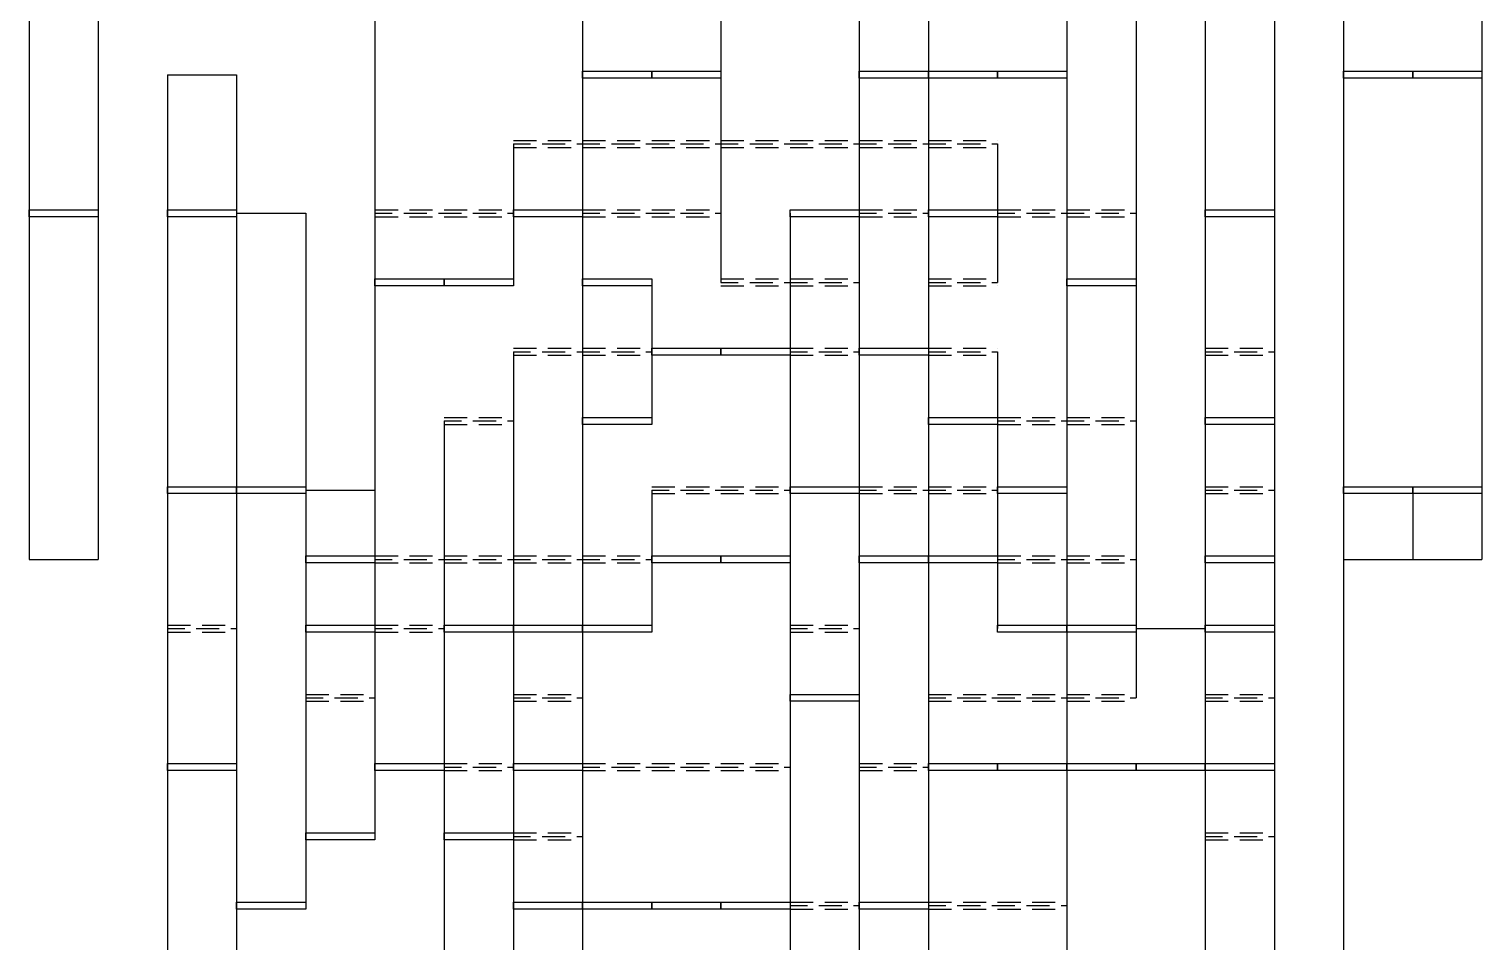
# Model space of a CAD drawing. Header units: millimetres. Extents: x 0 to 98, y 0 to 594.
# Drawn here: x 10.5 to 84.3, y 223.3 to 269.6 of the extents above; entities that cross this region are included whole.
import ezdxf

# ---------------------------------------------------------------- set-up
doc = ezdxf.new("R2010")
doc.units = ezdxf.units.MM
for name, color, linetype in [('CUT', 3, 'CONTINUOUS'), ('MOUNTAIN_FOLD', 1, 'CONTINUOUS'), ('VALLEY_FOLD', 5, 'CONTINUOUS')]:
    doc.layers.add(name, color=color, linetype=linetype)

msp = doc.modelspace()

# ---------------------------------------------------------------- linework, layer by layer
at = {"layer": 'CUT'}
for p, q in [((10.536, 270.84), (10.536, 267.328)), ((14.048, 270.84), (14.048, 267.328)), ((28.096, 270.84), (28.096, 267.328)), ((38.632, 270.84), (38.632, 267.328)), ((45.656, 270.84), (45.656, 267.328)), ((52.68, 270.84), (52.68, 267.328)), ((56.192, 270.84), (56.192, 267.328)), ((63.216, 270.84), (63.216, 267.328)), ((66.728, 270.84), (66.728, 267.328)), ((70.24, 270.84), (70.24, 267.328)), ((73.752, 270.84), (73.752, 267.328)), ((77.264, 270.84), (77.264, 267.328)), ((84.288, 270.84), (84.288, 267.328)), ((10.536, 267.328), (10.536, 263.816)), ((14.048, 267.328), (14.048, 263.816)), ((17.56, 267.328), (21.072, 267.328)), ((17.56, 267.328), (17.56, 263.816)), ((21.072, 267.328), (21.072, 263.816)), ((28.096, 267.328), (28.096, 263.816)), ((38.632, 267.328), (38.632, 263.816)), ((45.656, 267.328), (45.656, 263.816)), ((52.68, 267.328), (52.68, 263.816)), ((56.192, 267.328), (56.192, 263.816)), ((63.216, 267.328), (63.216, 263.816)), ((66.728, 267.328), (66.728, 263.816)), ((70.24, 267.328), (70.24, 263.816)), ((73.752, 267.328), (73.752, 263.816)), ((77.264, 267.328), (77.264, 263.816)), ((84.288, 267.328), (84.288, 263.816)), ((10.536, 263.816), (10.536, 260.304)), ((14.048, 263.816), (14.048, 260.304)), ((17.56, 263.816), (17.56, 260.304)), ((21.072, 263.816), (21.072, 260.304)), ((28.096, 263.816), (28.096, 260.304)), ((35.12, 263.816), (35.12, 260.304)), ((38.632, 263.816), (38.632, 260.304)), ((45.656, 263.816), (45.656, 260.304)), ((52.68, 263.816), (52.68, 260.304)), ((56.192, 263.816), (56.192, 260.304)), ((59.704, 263.816), (59.704, 260.304)), ((63.216, 263.816), (63.216, 260.304)), ((66.728, 263.816), (66.728, 260.304)), ((70.24, 263.816), (70.24, 260.304)), ((73.752, 263.816), (73.752, 260.304)), ((77.264, 263.816), (77.264, 260.304)), ((84.288, 263.816), (84.288, 260.304)), ((10.536, 260.304), (10.536, 256.792)), ((14.048, 260.304), (14.048, 256.792)), ((17.56, 260.304), (17.56, 256.792)), ((21.072, 260.304), (21.072, 256.792)), ((21.072, 260.304), (24.584, 260.304)), ((24.584, 260.304), (24.584, 256.792)), ((28.096, 260.304), (28.096, 256.792)), ((35.12, 260.304), (35.12, 256.792)), ((38.632, 260.304), (38.632, 256.792)), ((45.656, 260.304), (45.656, 256.792)), ((49.168, 260.304), (49.168, 256.792)), ((52.68, 260.304), (52.68, 256.792)), ((56.192, 260.304), (56.192, 256.792)), ((59.704, 260.304), (59.704, 256.792)), ((63.216, 260.304), (63.216, 256.792)), ((66.728, 260.304), (66.728, 256.792)), ((70.24, 260.304), (70.24, 256.792)), ((73.752, 260.304), (73.752, 256.792)), ((77.264, 260.304), (77.264, 256.792)), ((84.288, 260.304), (84.288, 256.792)), ((10.536, 256.792), (10.536, 253.28)), ((14.048, 256.792), (14.048, 253.28)), ((17.56, 256.792), (17.56, 253.28)), ((21.072, 256.792), (21.072, 253.28)), ((24.584, 256.792), (24.584, 253.28)), ((28.096, 256.792), (28.096, 253.28)), ((38.632, 256.792), (38.632, 253.28)), ((42.144, 256.792), (42.144, 253.28)), ((49.168, 256.792), (49.168, 253.28)), ((52.68, 256.792), (52.68, 253.28)), ((56.192, 256.792), (56.192, 253.28)), ((63.216, 256.792), (63.216, 253.28)), ((66.728, 256.792), (66.728, 253.28)), ((70.24, 256.792), (70.24, 253.28)), ((73.752, 256.792), (73.752, 253.28)), ((77.264, 256.792), (77.264, 253.28)), ((84.288, 256.792), (84.288, 253.28)), ((10.536, 253.28), (10.536, 249.768)), ((14.048, 253.28), (14.048, 249.768)), ((17.56, 253.28), (17.56, 249.768)), ((21.072, 253.28), (21.072, 249.768)), ((24.584, 253.28), (24.584, 249.768)), ((28.096, 253.28), (28.096, 249.768)), ((35.12, 253.28), (35.12, 249.768)), ((38.632, 253.28), (38.632, 249.768)), ((42.144, 253.28), (42.144, 249.768)), ((49.168, 253.28), (49.168, 249.768)), ((52.68, 253.28), (52.68, 249.768)), ((56.192, 253.28), (56.192, 249.768)), ((59.704, 253.28), (59.704, 249.768)), ((63.216, 253.28), (63.216, 249.768)), ((66.728, 253.28), (66.728, 249.768)), ((70.24, 253.28), (70.24, 249.768)), ((73.752, 253.28), (73.752, 249.768)), ((77.264, 253.28), (77.264, 249.768)), ((84.288, 253.28), (84.288, 249.768)), ((10.536, 249.768), (10.536, 246.256)), ((14.048, 249.768), (14.048, 246.256)), ((17.56, 249.768), (17.56, 246.256)), ((21.072, 249.768), (21.072, 246.256)), ((24.584, 249.768), (24.584, 246.256)), ((28.096, 249.768), (28.096, 246.256)), ((31.608, 249.768), (31.608, 246.256)), ((35.12, 249.768), (35.12, 246.256)), ((38.632, 249.768), (38.632, 246.256)), ((49.168, 249.768), (49.168, 246.256)), ((52.68, 249.768), (52.68, 246.256)), ((56.192, 249.768), (56.192, 246.256)), ((59.704, 249.768), (59.704, 246.256)), ((63.216, 249.768), (63.216, 246.256)), ((66.728, 249.768), (66.728, 246.256)), ((70.24, 249.768), (70.24, 246.256)), ((73.752, 249.768), (73.752, 246.256)), ((77.264, 249.768), (77.264, 246.256)), ((84.288, 249.768), (84.288, 246.256)), ((10.536, 246.256), (10.536, 242.744)), ((14.048, 246.256), (14.048, 242.744)), ((17.56, 246.256), (17.56, 242.744)), ((21.072, 246.256), (21.072, 242.744)), ((24.584, 246.256), (28.096, 246.256)), ((24.584, 246.256), (24.584, 242.744)), ((28.096, 246.256), (28.096, 242.744)), ((31.608, 246.256), (31.608, 242.744)), ((35.12, 246.256), (35.12, 242.744)), ((38.632, 246.256), (38.632, 242.744)), ((42.144, 246.256), (42.144, 242.744)), ((49.168, 246.256), (49.168, 242.744)), ((52.68, 246.256), (52.68, 242.744)), ((56.192, 246.256), (56.192, 242.744)), ((59.704, 246.256), (59.704, 242.744)), ((63.216, 246.256), (63.216, 242.744)), ((66.728, 246.256), (66.728, 242.744)), ((70.24, 246.256), (70.24, 242.744)), ((73.752, 246.256), (73.752, 242.744)), ((77.264, 246.256), (77.264, 242.744)), ((80.776, 246.256), (80.776, 242.744)), ((84.288, 246.256), (84.288, 242.744)), ((10.536, 242.744), (14.048, 242.744)), ((17.56, 242.744), (17.56, 239.232)), ((21.072, 242.744), (21.072, 239.232)), ((24.584, 242.744), (24.584, 239.232)), ((28.096, 242.744), (28.096, 239.232)), ((31.608, 242.744), (31.608, 239.232)), ((35.12, 242.744), (35.12, 239.232)), ((38.632, 242.744), (38.632, 239.232)), ((42.144, 242.744), (42.144, 239.232)), ((49.168, 242.744), (49.168, 239.232)), ((52.68, 242.744), (52.68, 239.232)), ((56.192, 242.744), (56.192, 239.232)), ((59.704, 242.744), (59.704, 239.232)), ((63.216, 242.744), (63.216, 239.232)), ((66.728, 242.744), (66.728, 239.232)), ((70.24, 242.744), (70.24, 239.232)), ((73.752, 242.744), (73.752, 239.232)), ((77.264, 242.744), (77.264, 239.232)), ((77.264, 242.744), (80.776, 242.744)), ((80.776, 242.744), (84.288, 242.744)), ((17.56, 239.232), (17.56, 235.72)), ((21.072, 239.232), (21.072, 235.72)), ((24.584, 239.232), (24.584, 235.72)), ((28.096, 239.232), (28.096, 235.72)), ((31.608, 239.232), (31.608, 235.72)), ((35.12, 239.232), (35.12, 235.72)), ((38.632, 239.232), (38.632, 235.72)), ((49.168, 239.232), (49.168, 235.72)), ((52.68, 239.232), (52.68, 235.72)), ((56.192, 239.232), (56.192, 235.72)), ((63.216, 239.232), (63.216, 235.72)), ((66.728, 239.232), (66.728, 235.72)), ((66.728, 239.232), (70.24, 239.232)), ((70.24, 239.232), (70.24, 235.72)), ((73.752, 239.232), (73.752, 235.72)), ((77.264, 239.232), (77.264, 235.72)), ((17.56, 235.72), (17.56, 232.208)), ((21.072, 235.72), (21.072, 232.208)), ((24.584, 235.72), (24.584, 232.208)), ((28.096, 235.72), (28.096, 232.208)), ((31.608, 235.72), (31.608, 232.208)), ((35.12, 235.72), (35.12, 232.208)), ((38.632, 235.72), (38.632, 232.208)), ((49.168, 235.72), (49.168, 232.208)), ((52.68, 235.72), (52.68, 232.208)), ((56.192, 235.72), (56.192, 232.208)), ((63.216, 235.72), (63.216, 232.208)), ((70.24, 235.72), (70.24, 232.208)), ((73.752, 235.72), (73.752, 232.208)), ((77.264, 235.72), (77.264, 232.208)), ((17.56, 232.208), (17.56, 228.696)), ((21.072, 232.208), (21.072, 228.696)), ((24.584, 232.208), (24.584, 228.696)), ((28.096, 232.208), (28.096, 228.696)), ((31.608, 232.208), (31.608, 228.696)), ((35.12, 232.208), (35.12, 228.696)), ((38.632, 232.208), (38.632, 228.696)), ((49.168, 232.208), (49.168, 228.696)), ((52.68, 232.208), (52.68, 228.696)), ((56.192, 232.208), (56.192, 228.696)), ((63.216, 232.208), (63.216, 228.696)), ((70.24, 232.208), (70.24, 228.696)), ((73.752, 232.208), (73.752, 228.696)), ((77.264, 232.208), (77.264, 228.696)), ((17.56, 228.696), (17.56, 225.184)), ((21.072, 228.696), (21.072, 225.184)), ((24.584, 228.696), (24.584, 225.184)), ((31.608, 228.696), (31.608, 225.184)), ((35.12, 228.696), (35.12, 225.184)), ((38.632, 228.696), (38.632, 225.184)), ((49.168, 228.696), (49.168, 225.184)), ((52.68, 228.696), (52.68, 225.184)), ((56.192, 228.696), (56.192, 225.184)), ((63.216, 228.696), (63.216, 225.184)), ((70.24, 228.696), (70.24, 225.184)), ((73.752, 228.696), (73.752, 225.184)), ((77.264, 228.696), (77.264, 225.184)), ((17.56, 225.184), (17.56, 221.672)), ((21.072, 225.184), (21.072, 221.672)), ((31.608, 225.184), (31.608, 221.672)), ((35.12, 225.184), (35.12, 221.672)), ((38.632, 225.184), (38.632, 221.672)), ((49.168, 225.184), (49.168, 221.672)), ((52.68, 225.184), (52.68, 221.672)), ((56.192, 225.184), (56.192, 221.672)), ((63.216, 225.184), (63.216, 221.672)), ((70.24, 225.184), (70.24, 221.672)), ((73.752, 225.184), (73.752, 221.672)), ((77.264, 225.184), (77.264, 221.672))]:
    msp.add_line(p, q, dxfattribs=at)
at = {"layer": 'MOUNTAIN_FOLD'}
for points in [[(38.632, 267.5036), (42.144, 267.5036), (42.144, 267.1524), (38.632, 267.1524)], [(42.144, 267.5036), (45.656, 267.5036), (45.656, 267.1524), (42.144, 267.1524)], [(52.68, 267.5036), (56.192, 267.5036), (56.192, 267.1524), (52.68, 267.1524)], [(56.192, 267.5036), (59.704, 267.5036), (59.704, 267.1524), (56.192, 267.1524)], [(59.704, 267.5036), (63.216, 267.5036), (63.216, 267.1524), (59.704, 267.1524)], [(77.264, 267.5036), (80.776, 267.5036), (80.776, 267.1524), (77.264, 267.1524)], [(80.776, 267.5036), (84.288, 267.5036), (84.288, 267.1524), (80.776, 267.1524)], [(10.536, 260.4796), (14.048, 260.4796), (14.048, 260.1284), (10.536, 260.1284)], [(17.56, 260.4796), (21.072, 260.4796), (21.072, 260.1284), (17.56, 260.1284)], [(35.12, 260.4796), (38.632, 260.4796), (38.632, 260.1284), (35.12, 260.1284)], [(49.168, 260.4796), (52.68, 260.4796), (52.68, 260.1284), (49.168, 260.1284)], [(56.192, 260.4796), (59.704, 260.4796), (59.704, 260.1284), (56.192, 260.1284)], [(70.24, 260.4796), (73.752, 260.4796), (73.752, 260.1284), (70.24, 260.1284)], [(28.096, 256.9676), (31.608, 256.9676), (31.608, 256.6164), (28.096, 256.6164)], [(31.608, 256.9676), (35.12, 256.9676), (35.12, 256.6164), (31.608, 256.6164)], [(38.632, 256.9676), (42.144, 256.9676), (42.144, 256.6164), (38.632, 256.6164)], [(63.216, 256.9676), (66.728, 256.9676), (66.728, 256.6164), (63.216, 256.6164)], [(42.144, 253.4556), (45.656, 253.4556), (45.656, 253.1044), (42.144, 253.1044)], [(45.656, 253.4556), (49.168, 253.4556), (49.168, 253.1044), (45.656, 253.1044)], [(52.68, 253.4556), (56.192, 253.4556), (56.192, 253.1044), (52.68, 253.1044)], [(38.632, 249.9436), (42.144, 249.9436), (42.144, 249.5924), (38.632, 249.5924)], [(56.192, 249.9436), (59.704, 249.9436), (59.704, 249.5924), (56.192, 249.5924)], [(70.24, 249.9436), (73.752, 249.9436), (73.752, 249.5924), (70.24, 249.5924)], [(17.56, 246.4316), (21.072, 246.4316), (21.072, 246.0804), (17.56, 246.0804)], [(21.072, 246.4316), (24.584, 246.4316), (24.584, 246.0804), (21.072, 246.0804)], [(49.168, 246.4316), (52.68, 246.4316), (52.68, 246.0804), (49.168, 246.0804)], [(59.704, 246.4316), (63.216, 246.4316), (63.216, 246.0804), (59.704, 246.0804)], [(77.264, 246.4316), (80.776, 246.4316), (80.776, 246.0804), (77.264, 246.0804)], [(80.776, 246.4316), (84.288, 246.4316), (84.288, 246.0804), (80.776, 246.0804)], [(24.584, 242.9196), (28.096, 242.9196), (28.096, 242.5684), (24.584, 242.5684)], [(42.144, 242.9196), (45.656, 242.9196), (45.656, 242.5684), (42.144, 242.5684)], [(45.656, 242.9196), (49.168, 242.9196), (49.168, 242.5684), (45.656, 242.5684)], [(52.68, 242.9196), (56.192, 242.9196), (56.192, 242.5684), (52.68, 242.5684)], [(56.192, 242.9196), (59.704, 242.9196), (59.704, 242.5684), (56.192, 242.5684)], [(70.24, 242.9196), (73.752, 242.9196), (73.752, 242.5684), (70.24, 242.5684)], [(24.584, 239.4076), (28.096, 239.4076), (28.096, 239.0564), (24.584, 239.0564)], [(31.608, 239.4076), (35.12, 239.4076), (35.12, 239.0564), (31.608, 239.0564)], [(35.12, 239.4076), (38.632, 239.4076), (38.632, 239.0564), (35.12, 239.0564)], [(38.632, 239.4076), (42.144, 239.4076), (42.144, 239.0564), (38.632, 239.0564)], [(59.704, 239.4076), (63.216, 239.4076), (63.216, 239.0564), (59.704, 239.0564)], [(63.216, 239.4076), (66.728, 239.4076), (66.728, 239.0564), (63.216, 239.0564)], [(70.24, 239.4076), (73.752, 239.4076), (73.752, 239.0564), (70.24, 239.0564)], [(49.168, 235.8956), (52.68, 235.8956), (52.68, 235.5444), (49.168, 235.5444)], [(17.56, 232.3836), (21.072, 232.3836), (21.072, 232.0324), (17.56, 232.0324)], [(28.096, 232.3836), (31.608, 232.3836), (31.608, 232.0324), (28.096, 232.0324)], [(35.12, 232.3836), (38.632, 232.3836), (38.632, 232.0324), (35.12, 232.0324)], [(56.192, 232.3836), (59.704, 232.3836), (59.704, 232.0324), (56.192, 232.0324)], [(59.704, 232.3836), (63.216, 232.3836), (63.216, 232.0324), (59.704, 232.0324)], [(63.216, 232.3836), (66.728, 232.3836), (66.728, 232.0324), (63.216, 232.0324)], [(66.728, 232.3836), (70.24, 232.3836), (70.24, 232.0324), (66.728, 232.0324)], [(70.24, 232.3836), (73.752, 232.3836), (73.752, 232.0324), (70.24, 232.0324)], [(24.584, 228.8716), (28.096, 228.8716), (28.096, 228.5204), (24.584, 228.5204)], [(31.608, 228.8716), (35.12, 228.8716), (35.12, 228.5204), (31.608, 228.5204)], [(21.072, 225.3596), (24.584, 225.3596), (24.584, 225.0084), (21.072, 225.0084)], [(35.12, 225.3596), (38.632, 225.3596), (38.632, 225.0084), (35.12, 225.0084)], [(38.632, 225.3596), (42.144, 225.3596), (42.144, 225.0084), (38.632, 225.0084)], [(42.144, 225.3596), (45.656, 225.3596), (45.656, 225.0084), (42.144, 225.0084)], [(45.656, 225.3596), (49.168, 225.3596), (49.168, 225.0084), (45.656, 225.0084)], [(52.68, 225.3596), (56.192, 225.3596), (56.192, 225.0084), (52.68, 225.0084)]]:
    msp.add_lwpolyline(points, close=True, dxfattribs=at)
at = {"layer": 'VALLEY_FOLD'}
for p, q in [((35.12, 263.9916), (36.2907, 263.9916)), ((35.12, 263.816), (35.998, 263.816)), ((35.12, 263.6404), (36.2907, 263.6404)), ((36.5833, 263.816), (37.754, 263.816)), ((36.876, 263.9916), (38.0467, 263.9916)), ((36.876, 263.6404), (38.0467, 263.6404)), ((38.3393, 263.816), (38.632, 263.816)), ((38.632, 263.9916), (39.8027, 263.9916)), ((38.632, 263.9916), (38.632, 263.9916)), ((38.632, 263.816), (39.51, 263.816)), ((38.632, 263.6404), (39.8027, 263.6404)), ((38.632, 263.6404), (38.632, 263.6404)), ((40.0953, 263.816), (41.266, 263.816)), ((40.388, 263.9916), (41.5587, 263.9916)), ((40.388, 263.6404), (41.5587, 263.6404)), ((41.8513, 263.816), (42.144, 263.816)), ((42.144, 263.9916), (42.144, 263.9916)), ((42.144, 263.9916), (43.3147, 263.9916)), ((42.144, 263.816), (43.022, 263.816)), ((42.144, 263.6404), (43.3147, 263.6404)), ((42.144, 263.6404), (42.144, 263.6404)), ((43.6073, 263.816), (44.778, 263.816)), ((43.9, 263.9916), (45.0707, 263.9916)), ((43.9, 263.6404), (45.0707, 263.6404)), ((45.3633, 263.816), (45.656, 263.816)), ((45.656, 263.9916), (46.8267, 263.9916)), ((45.656, 263.9916), (45.656, 263.9916)), ((45.656, 263.816), (46.534, 263.816)), ((45.656, 263.6404), (45.656, 263.6404)), ((45.656, 263.6404), (46.8267, 263.6404)), ((47.1193, 263.816), (48.29, 263.816)), ((47.412, 263.9916), (48.5827, 263.9916)), ((47.412, 263.6404), (48.5827, 263.6404)), ((48.8753, 263.816), (49.168, 263.816)), ((49.168, 263.9916), (49.168, 263.9916)), ((49.168, 263.9916), (50.3387, 263.9916)), ((49.168, 263.816), (50.046, 263.816)), ((49.168, 263.6404), (50.3387, 263.6404)), ((49.168, 263.6404), (49.168, 263.6404)), ((50.6313, 263.816), (51.802, 263.816)), ((50.924, 263.9916), (52.0947, 263.9916)), ((50.924, 263.6404), (52.0947, 263.6404)), ((52.3873, 263.816), (52.68, 263.816)), ((52.68, 263.9916), (53.8507, 263.9916)), ((52.68, 263.9916), (52.68, 263.9916)), ((52.68, 263.816), (53.558, 263.816)), ((52.68, 263.6404), (53.8507, 263.6404)), ((52.68, 263.6404), (52.68, 263.6404)), ((54.1433, 263.816), (55.314, 263.816)), ((54.436, 263.9916), (55.6067, 263.9916)), ((54.436, 263.6404), (55.6067, 263.6404)), ((55.8993, 263.816), (56.192, 263.816)), ((56.192, 263.9916), (57.3627, 263.9916)), ((56.192, 263.9916), (56.192, 263.9916)), ((56.192, 263.816), (57.07, 263.816)), ((56.192, 263.6404), (56.192, 263.6404)), ((56.192, 263.6404), (57.3627, 263.6404)), ((57.6553, 263.816), (58.826, 263.816)), ((57.948, 263.9916), (59.1187, 263.9916)), ((57.948, 263.6404), (59.1187, 263.6404)), ((59.4113, 263.816), (59.704, 263.816)), ((59.704, 263.9916), (59.704, 263.9916)), ((59.704, 263.6404), (59.704, 263.6404)), ((28.096, 260.4796), (29.2667, 260.4796)), ((29.852, 260.4796), (31.0227, 260.4796)), ((31.608, 260.4796), (32.7787, 260.4796)), ((31.608, 260.4796), (31.608, 260.4796)), ((33.364, 260.4796), (34.5347, 260.4796)), ((38.632, 260.4796), (39.8027, 260.4796)), ((40.388, 260.4796), (41.5587, 260.4796)), ((42.144, 260.4796), (42.144, 260.4796)), ((42.144, 260.4796), (43.3147, 260.4796)), ((43.9, 260.4796), (45.0707, 260.4796)), ((45.656, 260.4796), (45.656, 260.4796)), ((52.68, 260.4796), (53.8507, 260.4796)), ((54.436, 260.4796), (55.6067, 260.4796)), ((56.192, 260.4796), (56.192, 260.4796)), ((59.704, 260.4796), (60.8747, 260.4796)), ((61.46, 260.4796), (62.6307, 260.4796)), ((63.216, 260.4796), (63.216, 260.4796)), ((63.216, 260.4796), (64.3867, 260.4796)), ((64.972, 260.4796), (66.1427, 260.4796)), ((28.096, 260.304), (28.974, 260.304)), ((28.096, 260.1284), (29.2667, 260.1284)), ((29.5593, 260.304), (30.73, 260.304)), ((29.852, 260.1284), (31.0227, 260.1284)), ((31.3153, 260.304), (31.608, 260.304)), ((31.608, 260.304), (32.486, 260.304)), ((31.608, 260.1284), (31.608, 260.1284)), ((31.608, 260.1284), (32.7787, 260.1284)), ((33.0713, 260.304), (34.242, 260.304)), ((33.364, 260.1284), (34.5347, 260.1284)), ((34.8273, 260.304), (35.12, 260.304)), ((38.632, 260.304), (39.51, 260.304)), ((38.632, 260.1284), (39.8027, 260.1284)), ((40.0953, 260.304), (41.266, 260.304)), ((40.388, 260.1284), (41.5587, 260.1284)), ((41.8513, 260.304), (42.144, 260.304)), ((42.144, 260.304), (43.022, 260.304)), ((42.144, 260.1284), (43.3147, 260.1284)), ((42.144, 260.1284), (42.144, 260.1284)), ((43.6073, 260.304), (44.778, 260.304)), ((43.9, 260.1284), (45.0707, 260.1284)), ((45.3633, 260.304), (45.656, 260.304)), ((45.656, 260.1284), (45.656, 260.1284)), ((52.68, 260.304), (53.558, 260.304)), ((52.68, 260.1284), (53.8507, 260.1284)), ((54.1433, 260.304), (55.314, 260.304)), ((54.436, 260.1284), (55.6067, 260.1284)), ((55.8993, 260.304), (56.192, 260.304)), ((56.192, 260.1284), (56.192, 260.1284)), ((59.704, 260.304), (60.582, 260.304)), ((59.704, 260.1284), (60.8747, 260.1284)), ((61.1673, 260.304), (62.338, 260.304)), ((61.46, 260.1284), (62.6307, 260.1284)), ((62.9233, 260.304), (63.216, 260.304)), ((63.216, 260.304), (64.094, 260.304)), ((63.216, 260.1284), (63.216, 260.1284)), ((63.216, 260.1284), (64.3867, 260.1284)), ((64.6793, 260.304), (65.85, 260.304)), ((64.972, 260.1284), (66.1427, 260.1284)), ((66.4353, 260.304), (66.728, 260.304)), ((45.656, 256.9676), (46.8267, 256.9676)), ((45.656, 256.792), (46.534, 256.792)), ((47.1193, 256.792), (48.29, 256.792)), ((47.412, 256.9676), (48.5827, 256.9676)), ((48.8753, 256.792), (49.168, 256.792)), ((49.168, 256.9676), (49.168, 256.9676)), ((49.168, 256.9676), (50.3387, 256.9676)), ((49.168, 256.792), (50.046, 256.792)), ((50.6313, 256.792), (51.802, 256.792)), ((50.924, 256.9676), (52.0947, 256.9676)), ((52.3873, 256.792), (52.68, 256.792)), ((52.68, 256.9676), (52.68, 256.9676)), ((56.192, 256.9676), (57.3627, 256.9676)), ((56.192, 256.792), (57.07, 256.792)), ((57.6553, 256.792), (58.826, 256.792)), ((57.948, 256.9676), (59.1187, 256.9676)), ((59.4113, 256.792), (59.704, 256.792)), ((59.704, 256.9676), (59.704, 256.9676)), ((45.656, 256.6164), (46.8267, 256.6164)), ((47.412, 256.6164), (48.5827, 256.6164)), ((49.168, 256.6164), (49.168, 256.6164)), ((49.168, 256.6164), (50.3387, 256.6164)), ((50.924, 256.6164), (52.0947, 256.6164)), ((52.68, 256.6164), (52.68, 256.6164)), ((56.192, 256.6164), (57.3627, 256.6164)), ((57.948, 256.6164), (59.1187, 256.6164)), ((59.704, 256.6164), (59.704, 256.6164)), ((35.12, 253.4556), (36.2907, 253.4556)), ((35.12, 253.28), (35.998, 253.28)), ((35.12, 253.1044), (36.2907, 253.1044)), ((36.5833, 253.28), (37.754, 253.28)), ((36.876, 253.4556), (38.0467, 253.4556)), ((36.876, 253.1044), (38.0467, 253.1044)), ((38.3393, 253.28), (38.632, 253.28)), ((38.632, 253.4556), (39.8027, 253.4556)), ((38.632, 253.4556), (38.632, 253.4556)), ((38.632, 253.28), (39.51, 253.28)), ((38.632, 253.1044), (38.632, 253.1044)), ((38.632, 253.1044), (39.8027, 253.1044)), ((40.0953, 253.28), (41.266, 253.28)), ((40.388, 253.4556), (41.5587, 253.4556)), ((40.388, 253.1044), (41.5587, 253.1044)), ((41.8513, 253.28), (42.144, 253.28)), ((42.144, 253.4556), (42.144, 253.4556)), ((42.144, 253.1044), (42.144, 253.1044)), ((49.168, 253.4556), (50.3387, 253.4556)), ((49.168, 253.28), (50.046, 253.28)), ((49.168, 253.1044), (50.3387, 253.1044)), ((50.6313, 253.28), (51.802, 253.28)), ((50.924, 253.4556), (52.0947, 253.4556)), ((50.924, 253.1044), (52.0947, 253.1044)), ((52.3873, 253.28), (52.68, 253.28)), ((52.68, 253.4556), (52.68, 253.4556)), ((52.68, 253.1044), (52.68, 253.1044)), ((56.192, 253.4556), (57.3627, 253.4556)), ((56.192, 253.28), (57.07, 253.28)), ((56.192, 253.1044), (57.3627, 253.1044)), ((57.6553, 253.28), (58.826, 253.28)), ((57.948, 253.4556), (59.1187, 253.4556)), ((57.948, 253.1044), (59.1187, 253.1044)), ((59.4113, 253.28), (59.704, 253.28)), ((59.704, 253.4556), (59.704, 253.4556)), ((59.704, 253.1044), (59.704, 253.1044)), ((70.24, 253.4556), (71.4107, 253.4556)), ((70.24, 253.28), (71.118, 253.28)), ((70.24, 253.1044), (71.4107, 253.1044)), ((71.7033, 253.28), (72.874, 253.28)), ((71.996, 253.4556), (73.1667, 253.4556)), ((71.996, 253.1044), (73.1667, 253.1044)), ((73.4593, 253.28), (73.752, 253.28)), ((73.752, 253.4556), (73.752, 253.4556)), ((73.752, 253.1044), (73.752, 253.1044)), ((31.608, 249.9436), (32.7787, 249.9436)), ((31.608, 249.768), (32.486, 249.768)), ((31.608, 249.5924), (32.7787, 249.5924)), ((33.0713, 249.768), (34.242, 249.768)), ((33.364, 249.9436), (34.5347, 249.9436)), ((33.364, 249.5924), (34.5347, 249.5924)), ((34.8273, 249.768), (35.12, 249.768)), ((59.704, 249.9436), (60.8747, 249.9436)), ((59.704, 249.768), (60.582, 249.768)), ((59.704, 249.5924), (60.8747, 249.5924)), ((61.1673, 249.768), (62.338, 249.768)), ((61.46, 249.9436), (62.6307, 249.9436)), ((61.46, 249.5924), (62.6307, 249.5924)), ((62.9233, 249.768), (63.216, 249.768)), ((63.216, 249.9436), (64.3867, 249.9436)), ((63.216, 249.9436), (63.216, 249.9436)), ((63.216, 249.768), (64.094, 249.768)), ((63.216, 249.5924), (63.216, 249.5924)), ((63.216, 249.5924), (64.3867, 249.5924)), ((64.6793, 249.768), (65.85, 249.768)), ((64.972, 249.9436), (66.1427, 249.9436)), ((64.972, 249.5924), (66.1427, 249.5924)), ((66.4353, 249.768), (66.728, 249.768)), ((42.144, 246.4316), (43.3147, 246.4316)), ((43.9, 246.4316), (45.0707, 246.4316)), ((45.656, 246.4316), (46.8267, 246.4316)), ((45.656, 246.4316), (45.656, 246.4316)), ((47.412, 246.4316), (48.5827, 246.4316)), ((49.168, 246.4316), (49.168, 246.4316)), ((52.68, 246.4316), (53.8507, 246.4316)), ((54.436, 246.4316), (55.6067, 246.4316)), ((56.192, 246.4316), (57.3627, 246.4316)), ((56.192, 246.4316), (56.192, 246.4316)), ((57.948, 246.4316), (59.1187, 246.4316)), ((59.704, 246.4316), (59.704, 246.4316)), ((70.24, 246.4316), (71.4107, 246.4316)), ((71.996, 246.4316), (73.1667, 246.4316)), ((73.752, 246.4316), (73.752, 246.4316)), ((42.144, 246.256), (43.022, 246.256)), ((42.144, 246.0804), (43.3147, 246.0804)), ((43.6073, 246.256), (44.778, 246.256)), ((43.9, 246.0804), (45.0707, 246.0804)), ((45.3633, 246.256), (45.656, 246.256)), ((45.656, 246.256), (46.534, 246.256)), ((45.656, 246.0804), (45.656, 246.0804)), ((45.656, 246.0804), (46.8267, 246.0804)), ((47.1193, 246.256), (48.29, 246.256)), ((47.412, 246.0804), (48.5827, 246.0804)), ((48.8753, 246.256), (49.168, 246.256)), ((49.168, 246.0804), (49.168, 246.0804)), ((52.68, 246.256), (53.558, 246.256)), ((52.68, 246.0804), (53.8507, 246.0804)), ((54.1433, 246.256), (55.314, 246.256)), ((54.436, 246.0804), (55.6067, 246.0804)), ((55.8993, 246.256), (56.192, 246.256)), ((56.192, 246.256), (57.07, 246.256)), ((56.192, 246.0804), (56.192, 246.0804)), ((56.192, 246.0804), (57.3627, 246.0804)), ((57.6553, 246.256), (58.826, 246.256)), ((57.948, 246.0804), (59.1187, 246.0804)), ((59.4113, 246.256), (59.704, 246.256)), ((59.704, 246.0804), (59.704, 246.0804)), ((70.24, 246.256), (71.118, 246.256)), ((70.24, 246.0804), (71.4107, 246.0804)), ((71.7033, 246.256), (72.874, 246.256)), ((71.996, 246.0804), (73.1667, 246.0804)), ((73.4593, 246.256), (73.752, 246.256)), ((73.752, 246.0804), (73.752, 246.0804)), ((28.096, 242.9196), (29.2667, 242.9196)), ((28.096, 242.744), (28.974, 242.744)), ((29.5593, 242.744), (30.73, 242.744)), ((29.852, 242.9196), (31.0227, 242.9196)), ((31.3153, 242.744), (31.608, 242.744)), ((31.608, 242.9196), (31.608, 242.9196)), ((31.608, 242.9196), (32.7787, 242.9196)), ((31.608, 242.744), (32.486, 242.744)), ((33.0713, 242.744), (34.242, 242.744)), ((33.364, 242.9196), (34.5347, 242.9196)), ((34.8273, 242.744), (35.12, 242.744)), ((35.12, 242.9196), (36.2907, 242.9196)), ((35.12, 242.744), (35.998, 242.744)), ((36.5833, 242.744), (37.754, 242.744)), ((36.876, 242.9196), (38.0467, 242.9196)), ((38.3393, 242.744), (38.632, 242.744)), ((38.632, 242.9196), (38.632, 242.9196)), ((38.632, 242.9196), (39.8027, 242.9196)), ((38.632, 242.744), (39.51, 242.744)), ((40.0953, 242.744), (41.266, 242.744)), ((40.388, 242.9196), (41.5587, 242.9196)), ((41.8513, 242.744), (42.144, 242.744)), ((42.144, 242.9196), (42.144, 242.9196)), ((59.704, 242.9196), (60.8747, 242.9196)), ((59.704, 242.744), (60.582, 242.744)), ((61.1673, 242.744), (62.338, 242.744)), ((61.46, 242.9196), (62.6307, 242.9196)), ((62.9233, 242.744), (63.216, 242.744)), ((63.216, 242.9196), (63.216, 242.9196)), ((63.216, 242.9196), (64.3867, 242.9196)), ((63.216, 242.744), (64.094, 242.744)), ((64.6793, 242.744), (65.85, 242.744)), ((64.972, 242.9196), (66.1427, 242.9196)), ((66.4353, 242.744), (66.728, 242.744)), ((28.096, 242.5684), (29.2667, 242.5684)), ((29.852, 242.5684), (31.0227, 242.5684)), ((31.608, 242.5684), (31.608, 242.5684)), ((31.608, 242.5684), (32.7787, 242.5684)), ((33.364, 242.5684), (34.5347, 242.5684)), ((35.12, 242.5684), (36.2907, 242.5684)), ((36.876, 242.5684), (38.0467, 242.5684)), ((38.632, 242.5684), (38.632, 242.5684)), ((38.632, 242.5684), (39.8027, 242.5684)), ((40.388, 242.5684), (41.5587, 242.5684)), ((42.144, 242.5684), (42.144, 242.5684)), ((59.704, 242.5684), (60.8747, 242.5684)), ((61.46, 242.5684), (62.6307, 242.5684)), ((63.216, 242.5684), (63.216, 242.5684)), ((63.216, 242.5684), (64.3867, 242.5684)), ((64.972, 242.5684), (66.1427, 242.5684)), ((17.56, 239.4076), (18.7307, 239.4076)), ((17.56, 239.232), (18.438, 239.232)), ((17.56, 239.0564), (18.7307, 239.0564)), ((19.0233, 239.232), (20.194, 239.232)), ((19.316, 239.4076), (20.4867, 239.4076)), ((19.316, 239.0564), (20.4867, 239.0564)), ((20.7793, 239.232), (21.072, 239.232)), ((21.072, 239.4076), (21.072, 239.4076)), ((21.072, 239.0564), (21.072, 239.0564)), ((28.096, 239.4076), (29.2667, 239.4076)), ((28.096, 239.232), (28.974, 239.232)), ((28.096, 239.0564), (29.2667, 239.0564)), ((29.5593, 239.232), (30.73, 239.232)), ((29.852, 239.4076), (31.0227, 239.4076)), ((29.852, 239.0564), (31.0227, 239.0564)), ((31.3153, 239.232), (31.608, 239.232)), ((31.608, 239.4076), (31.608, 239.4076)), ((31.608, 239.0564), (31.608, 239.0564)), ((49.168, 239.4076), (50.3387, 239.4076)), ((49.168, 239.232), (50.046, 239.232)), ((49.168, 239.0564), (50.3387, 239.0564)), ((50.6313, 239.232), (51.802, 239.232)), ((50.924, 239.4076), (52.0947, 239.4076)), ((50.924, 239.0564), (52.0947, 239.0564)), ((52.3873, 239.232), (52.68, 239.232)), ((52.68, 239.4076), (52.68, 239.4076)), ((52.68, 239.0564), (52.68, 239.0564)), ((24.584, 235.8956), (25.7547, 235.8956)), ((24.584, 235.72), (25.462, 235.72)), ((24.584, 235.5444), (25.7547, 235.5444)), ((26.0473, 235.72), (27.218, 235.72)), ((26.34, 235.8956), (27.5107, 235.8956)), ((26.34, 235.5444), (27.5107, 235.5444)), ((27.8033, 235.72), (28.096, 235.72)), ((28.096, 235.8956), (28.096, 235.8956)), ((28.096, 235.5444), (28.096, 235.5444)), ((35.12, 235.8956), (36.2907, 235.8956)), ((35.12, 235.72), (35.998, 235.72)), ((35.12, 235.5444), (36.2907, 235.5444)), ((36.5833, 235.72), (37.754, 235.72)), ((36.876, 235.8956), (38.0467, 235.8956)), ((36.876, 235.5444), (38.0467, 235.5444)), ((38.3393, 235.72), (38.632, 235.72)), ((38.632, 235.8956), (38.632, 235.8956)), ((38.632, 235.5444), (38.632, 235.5444)), ((56.192, 235.8956), (57.3627, 235.8956)), ((56.192, 235.72), (57.07, 235.72)), ((56.192, 235.5444), (57.3627, 235.5444)), ((57.6553, 235.72), (58.826, 235.72)), ((57.948, 235.8956), (59.1187, 235.8956)), ((57.948, 235.5444), (59.1187, 235.5444)), ((59.4113, 235.72), (59.704, 235.72)), ((59.704, 235.8956), (60.8747, 235.8956)), ((59.704, 235.8956), (59.704, 235.8956)), ((59.704, 235.72), (60.582, 235.72)), ((59.704, 235.5444), (60.8747, 235.5444)), ((59.704, 235.5444), (59.704, 235.5444)), ((61.1673, 235.72), (62.338, 235.72)), ((61.46, 235.8956), (62.6307, 235.8956)), ((61.46, 235.5444), (62.6307, 235.5444)), ((62.9233, 235.72), (63.216, 235.72)), ((63.216, 235.8956), (64.3867, 235.8956)), ((63.216, 235.8956), (63.216, 235.8956)), ((63.216, 235.72), (64.094, 235.72)), ((63.216, 235.5444), (64.3867, 235.5444)), ((63.216, 235.5444), (63.216, 235.5444)), ((64.6793, 235.72), (65.85, 235.72)), ((64.972, 235.8956), (66.1427, 235.8956)), ((64.972, 235.5444), (66.1427, 235.5444)), ((66.4353, 235.72), (66.728, 235.72)), ((70.24, 235.8956), (71.4107, 235.8956)), ((70.24, 235.72), (71.118, 235.72)), ((70.24, 235.5444), (71.4107, 235.5444)), ((71.7033, 235.72), (72.874, 235.72)), ((71.996, 235.8956), (73.1667, 235.8956)), ((71.996, 235.5444), (73.1667, 235.5444)), ((73.4593, 235.72), (73.752, 235.72)), ((73.752, 235.8956), (73.752, 235.8956)), ((73.752, 235.5444), (73.752, 235.5444)), ((31.608, 232.3836), (32.7787, 232.3836)), ((33.364, 232.3836), (34.5347, 232.3836)), ((38.632, 232.3836), (39.8027, 232.3836)), ((40.388, 232.3836), (41.5587, 232.3836)), ((42.144, 232.3836), (42.144, 232.3836)), ((42.144, 232.3836), (43.3147, 232.3836)), ((43.9, 232.3836), (45.0707, 232.3836)), ((45.656, 232.3836), (46.8267, 232.3836)), ((45.656, 232.3836), (45.656, 232.3836)), ((47.412, 232.3836), (48.5827, 232.3836)), ((49.168, 232.3836), (49.168, 232.3836)), ((52.68, 232.3836), (53.8507, 232.3836)), ((54.436, 232.3836), (55.6067, 232.3836)), ((56.192, 232.3836), (56.192, 232.3836)), ((31.608, 232.208), (32.486, 232.208)), ((31.608, 232.0324), (32.7787, 232.0324)), ((33.0713, 232.208), (34.242, 232.208)), ((33.364, 232.0324), (34.5347, 232.0324)), ((34.8273, 232.208), (35.12, 232.208)), ((38.632, 232.208), (39.51, 232.208)), ((38.632, 232.0324), (39.8027, 232.0324)), ((40.0953, 232.208), (41.266, 232.208)), ((40.388, 232.0324), (41.5587, 232.0324)), ((41.8513, 232.208), (42.144, 232.208)), ((42.144, 232.208), (43.022, 232.208)), ((42.144, 232.0324), (43.3147, 232.0324)), ((42.144, 232.0324), (42.144, 232.0324)), ((43.6073, 232.208), (44.778, 232.208)), ((43.9, 232.0324), (45.0707, 232.0324)), ((45.3633, 232.208), (45.656, 232.208)), ((45.656, 232.208), (46.534, 232.208)), ((45.656, 232.0324), (45.656, 232.0324)), ((45.656, 232.0324), (46.8267, 232.0324)), ((47.1193, 232.208), (48.29, 232.208)), ((47.412, 232.0324), (48.5827, 232.0324)), ((48.8753, 232.208), (49.168, 232.208)), ((49.168, 232.0324), (49.168, 232.0324)), ((52.68, 232.208), (53.558, 232.208)), ((52.68, 232.0324), (53.8507, 232.0324)), ((54.1433, 232.208), (55.314, 232.208)), ((54.436, 232.0324), (55.6067, 232.0324)), ((55.8993, 232.208), (56.192, 232.208)), ((56.192, 232.0324), (56.192, 232.0324)), ((35.12, 228.8716), (36.2907, 228.8716)), ((35.12, 228.696), (35.998, 228.696)), ((36.5833, 228.696), (37.754, 228.696)), ((36.876, 228.8716), (38.0467, 228.8716)), ((38.3393, 228.696), (38.632, 228.696)), ((38.632, 228.8716), (38.632, 228.8716)), ((70.24, 228.8716), (71.4107, 228.8716)), ((70.24, 228.696), (71.118, 228.696)), ((71.7033, 228.696), (72.874, 228.696)), ((71.996, 228.8716), (73.1667, 228.8716)), ((73.4593, 228.696), (73.752, 228.696)), ((73.752, 228.8716), (73.752, 228.8716)), ((35.12, 228.5204), (36.2907, 228.5204)), ((36.876, 228.5204), (38.0467, 228.5204)), ((38.632, 228.5204), (38.632, 228.5204)), ((70.24, 228.5204), (71.4107, 228.5204)), ((71.996, 228.5204), (73.1667, 228.5204)), ((73.752, 228.5204), (73.752, 228.5204)), ((49.168, 225.3596), (50.3387, 225.3596)), ((49.168, 225.184), (50.046, 225.184)), ((49.168, 225.0084), (50.3387, 225.0084)), ((50.6313, 225.184), (51.802, 225.184)), ((50.924, 225.3596), (52.0947, 225.3596)), ((50.924, 225.0084), (52.0947, 225.0084)), ((52.3873, 225.184), (52.68, 225.184)), ((52.68, 225.3596), (52.68, 225.3596)), ((52.68, 225.0084), (52.68, 225.0084)), ((56.192, 225.3596), (57.3627, 225.3596)), ((56.192, 225.184), (57.07, 225.184)), ((56.192, 225.0084), (57.3627, 225.0084)), ((57.6553, 225.184), (58.826, 225.184)), ((57.948, 225.3596), (59.1187, 225.3596)), ((57.948, 225.0084), (59.1187, 225.0084)), ((59.4113, 225.184), (59.704, 225.184)), ((59.704, 225.3596), (59.704, 225.3596)), ((59.704, 225.3596), (60.8747, 225.3596)), ((59.704, 225.184), (60.582, 225.184)), ((59.704, 225.0084), (59.704, 225.0084)), ((59.704, 225.0084), (60.8747, 225.0084)), ((61.1673, 225.184), (62.338, 225.184)), ((61.46, 225.3596), (62.6307, 225.3596)), ((61.46, 225.0084), (62.6307, 225.0084)), ((62.9233, 225.184), (63.216, 225.184)), ((63.216, 225.3596), (63.216, 225.3596)), ((63.216, 225.0084), (63.216, 225.0084))]:
    msp.add_line(p, q, dxfattribs=at)

doc.saveas('drawing.dxf')
